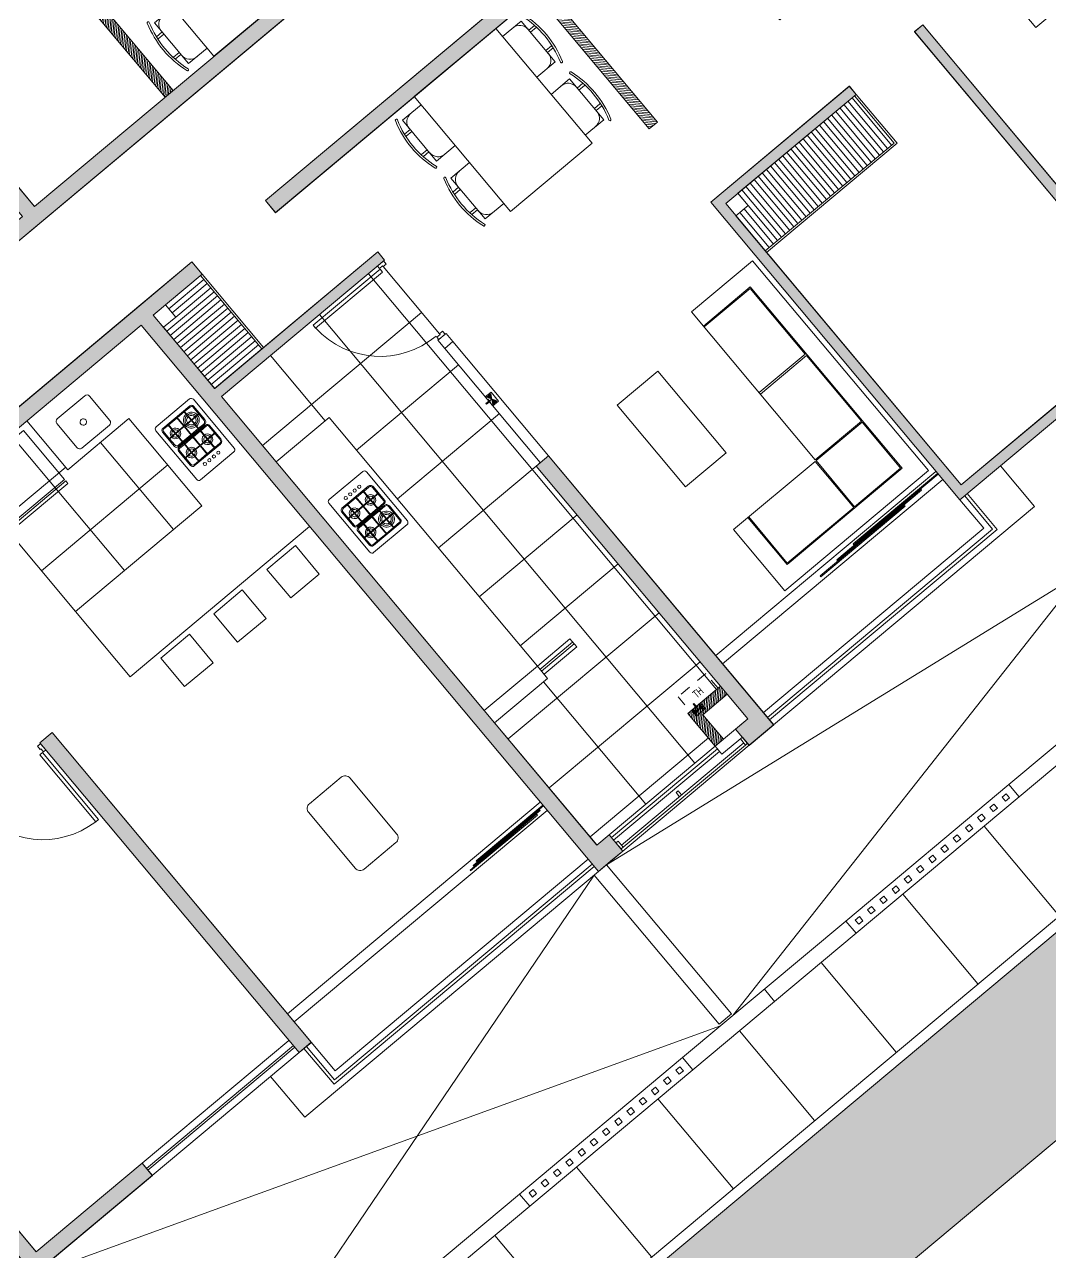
# Model space of a CAD drawing. Header units: millimetres. Extents: x 2471 to 2909, y 1327 to 1568.
# Drawn here: x 2639.2 to 2648.84, y 1347.14 to 1358.69 of the extents above; entities that cross this region are included whole.
import ezdxf
from ezdxf.enums import TextEntityAlignment as Align

# ---------------------------------------------------------------- set-up
doc = ezdxf.new("R2010")
doc.units = ezdxf.units.MM
doc.set_wipeout_variables(frame=1)
for name, pattern in [('CONTINUA', [0]), ('HIDDEN', [0.375, 0.25, -0.125]), ('HIDDEN2', [0.1875, 0.125, -0.0625])]:
    doc.linetypes.add(name, pattern=pattern)
doc.layers.get('0').update_dxf_attribs({"color": 251, "lineweight": 9})
for name, color, linetype, lineweight in [('A-BARANDAS', 251, 'Continuous', 13), ('A-JARDIN', 251, 'Continuous', 13), ('A-MOBILIARIO', 251, 'Continuous', 13), ('A-MURO BAJO', 251, 'Continuous', 13), ('A-MUROS', 251, 'Continuous', 13), ('A-PLACAS', 251, 'Continuous', 13), ('A-PROYECCIONES', 251, 'HIDDEN', 13), ('A-PUERTAS', 251, 'Continuous', 13), ('A-VIDRIOS', 251, 'Continuous', 13), ('A_50_TextoIndicaciones', 251, 'Continuous', 13), ('CELOSIA', 251, 'Continuous', 13), ('CLOSET', 251, 'Continuous', 13), ('DLP_EQUIPAMIENTO', 251, 'Continuous', 13), ('Gas', 251, 'G_Larga', 13), ('HATCH', 251, 'Continuous', 13)]:
    doc.layers.add(name, color=color, linetype=linetype, lineweight=lineweight)
doc.styles.add('AREAS', font='ARIALN.TTF', dxfattribs={"width": 0.8})
doc.styles.get("Standard").update_dxf_attribs({"font": 'arial.ttf'})
doc.linetypes.add('G_Larga', pattern='A,2,-0.01,["G",Standard,S=0.1,R=0,X=0,Y=-0.05],-0.1', length=2.11)

# ---------------------------------------------------------------- blocks, each defined once
blk = doc.blocks.new('CERCO_TORRE-A_01_PISO-2')
at = {"layer": 'A-JARDIN'}
h = blk.add_hatch(dxfattribs=at)
h.set_pattern_fill('AR-SAND', color=256, scale=0.001)
h.paths.add_polyline_path([(3, -1.2), (-34.228, -1.2), (-34.228, -2.7), (3, -2.7)])
at = {"layer": 'A-BARANDAS'}
for points in [[(-23.875, 0.1), (-23.875, 0.05), (-23.925, 0.05), (-23.925, 0.1)], [(-23.725, 0.1), (-23.725, 0.05), (-23.775, 0.05), (-23.775, 0.1)], [(-23.575, 0.1), (-23.575, 0.05), (-23.625, 0.05), (-23.625, 0.1)], [(-23.425, 0.1), (-23.425, 0.05), (-23.475, 0.05), (-23.475, 0.1)], [(-23.275, 0.1), (-23.275, 0.05), (-23.325, 0.05), (-23.325, 0.1)], [(-23.125, 0.1), (-23.125, 0.05), (-23.175, 0.05), (-23.175, 0.1)], [(-22.975, 0.1), (-22.975, 0.05), (-23.025, 0.05), (-23.025, 0.1)], [(-22.825, 0.1), (-22.825, 0.05), (-22.875, 0.05), (-22.875, 0.1)], [(-22.675, 0.1), (-22.675, 0.05), (-22.725, 0.05), (-22.725, 0.1)], [(-22.525, 0.1), (-22.525, 0.05), (-22.575, 0.05), (-22.575, 0.1)], [(-22.375, 0.1), (-22.375, 0.05), (-22.425, 0.05), (-22.425, 0.1)], [(-22.225, 0.1), (-22.225, 0.05), (-22.275, 0.05), (-22.275, 0.1)], [(-22.075, 0.1), (-22.075, 0.05), (-22.125, 0.05), (-22.125, 0.1)], [(-19.875, 0.1), (-19.875, 0.05), (-19.925, 0.05), (-19.925, 0.1)], [(-19.725, 0.1), (-19.725, 0.05), (-19.775, 0.05), (-19.775, 0.1)], [(-19.575, 0.1), (-19.575, 0.05), (-19.625, 0.05), (-19.625, 0.1)], [(-19.425, 0.1), (-19.425, 0.05), (-19.475, 0.05), (-19.475, 0.1)], [(-19.275, 0.1), (-19.275, 0.05), (-19.325, 0.05), (-19.325, 0.1)], [(-19.125, 0.1), (-19.125, 0.05), (-19.175, 0.05), (-19.175, 0.1)], [(-18.975, 0.1), (-18.975, 0.05), (-19.025, 0.05), (-19.025, 0.1)], [(-18.825, 0.1), (-18.825, 0.05), (-18.875, 0.05), (-18.875, 0.1)], [(-18.675, 0.1), (-18.675, 0.05), (-18.725, 0.05), (-18.725, 0.1)], [(-18.525, 0.1), (-18.525, 0.05), (-18.575, 0.05), (-18.575, 0.1)], [(-18.375, 0.1), (-18.375, 0.05), (-18.425, 0.05), (-18.425, 0.1)], [(-18.225, 0.1), (-18.225, 0.05), (-18.275, 0.05), (-18.275, 0.1)], [(-18.075, 0.1), (-18.075, 0.05), (-18.125, 0.05), (-18.125, 0.1)]]:
    blk.add_lwpolyline(points, close=True, dxfattribs=at)
at = {"layer": 'A-MURO BAJO', "color": 251}
for p, q in [((-22, 0.15, 0), (-24, 0.15, 0)), ((-18, 0.15, 0), (-20, 0.15, 0)), ((-22, 0, 0), (-24, 0, 0)), ((-18, 0, 0), (-20, 0, 0))]:
    blk.add_line(p, q, dxfattribs=at)
at = {"layer": 'A-MURO BAJO', "color": 252}
for p, q in [((-24.428, -1.1, 0), (-24.428, 0)), ((-23.428, -1.1, 0), (-23.428, 0)), ((-22.428, -1.1, 0), (-22.428, 0)), ((-21.428, -1.1, 0), (-21.428, 0)), ((-20.428, -1.1, 0), (-20.428, 0)), ((-19.428, -1.1, 0), (-19.428, 0)), ((-18.428, -1.1, 0), (-18.428, 0))]:
    blk.add_line(p, q, dxfattribs=at)
at = {"layer": 'A-MURO BAJO', "color": 252, "elevation": 0}
blk.add_lwpolyline([(-50.166, 19.209), (-36.421, -0.581), (-37.651, -1.435, 0.227495), (-35.428, -2.598), (-35.428, -1.1), (3, -1.1)], format="xyb", dxfattribs=at)
at = {"layer": 'A-MURO BAJO', "color": 4, "elevation": 0}
blk.add_lwpolyline([(-50.248, 19.152), (-36.56, -0.556), (-37.792, -1.411, 0.245706), (-35.328, -2.7), (-35.328, -1.2), (3, -1.2)], format="xyb", dxfattribs=at)
at = {"layer": 'A-MURO BAJO', "color": 252, "elevation": 0}
blk.add_lwpolyline([(-35.328, -2.7), (3, -2.7)], dxfattribs=at)
at = {"layer": 'A-MUROS', "color": 251}
blk.add_line((-20.998, 0.15), (-20.998, 0, 0), dxfattribs=at)
at = {"layer": 'A-MUROS', "color": 3, "elevation": 0}
blk.add_lwpolyline([(-21.536, 2), (-21.536, 0.17), (-21.386, 0.17), (-21.386, 2)], dxfattribs=at)
at = {"layer": 'A-MUROS', "color": 3}
for points in [[(-26, 0), (-24, 0), (-24, 0.15), (-26, 0.15)], [(-22, 0), (-20, 0), (-20, 0.15), (-22, 0.15)], [(-18, 0), (-16, 0), (-16, 0.15), (-18, 0.15)]]:
    blk.add_lwpolyline(points, close=True, dxfattribs=at)
at = {"layer": 'A-PROYECCIONES', "linetype": 'Continuous', "ltscale": 0.5}
for p, q in [((-21.385, 0.15), (-8.736, 2.8, 0)), ((-28.011, 2.5, 0), (-21.535, 0.15)), ((-21.536, 2, 0), (-28.011, 0.15, 0)), ((-21.386, 2, 0), (-8.736, 0.15))]:
    blk.add_line(p, q, dxfattribs=at)
blk = doc.blocks.new('ESTRUCTURAS_PISO-1')
at = {"layer": 'HATCH'}
h = blk.add_hatch(color=256, dxfattribs=at)
h.dxf.hatch_style = 1
h.paths.add_polyline_path([(0.15, 19.45), (0.15, 14.6), (0, 14.6), (0, 19.45)])
h.paths.add_polyline_path([(0.15, 25.95), (-5.75, 25.95), (-5.75, 24.9), (-5.6, 24.9), (-5.6, 25.8), (0, 25.8), (0, 20.55), (-1.4, 20.55), (-1.4, 20.45), (0, 20.45), (0, 19.5), (1.8, 19.5), (1.8, 20.15), (1.7, 20.15), (1.7, 19.65), (0.15, 19.65)])
h.paths.add_polyline_path([(-2.4, 21.4), (-2.3, 21.4), (-2.3, 23.1), (-5.75, 23.1), (-5.75, 21.8), (-5.65, 21.8), (-5.65, 23), (-2.4, 23)], flags=17)
h.paths.add_polyline_path([(-5.75, 20.45), (-2.3, 20.45), (-2.3, 20.6), (-5.75, 20.6)], flags=17)
h.paths.add_polyline_path([(-6.25, 17.5), (-6.25, 17.75), (-5, 17.75), (-5, 17.5)])
h.paths.add_polyline_path([(1.15, 15.1), (1.05, 15.1), (1.05, 13.1), (0.15, 13.1), (0.15, 13.7), (0, 13.7), (0, 13.025), (0, 12.35), (0.15, 12.35), (0.15, 12.95), (1.05, 12.95), (1.05, 10.95), (1.15, 10.95), (1.15, 12.95), (6.4, 12.95), (6.4, 12.6), (6.55, 12.6), (6.55, 13.025), (6.55, 13.45), (6.4, 13.45), (6.4, 13.1), (1.15, 13.1)])
h.paths.add_polyline_path([(0.15, 6.5), (0.15, 11.45), (0, 11.45), (0, 6.6), (-1.45, 6.6), (-1.45, 7.05), (-4.1, 7.05), (-4.1, 6.9), (-1.6, 6.9), (-1.6, 6.45), (0, 6.45), (0, 1.15), (-0.9, 1.15), (-0.9, 1), (0, 1), (0, 0), (4.6, 0), (4.6, 0.15), (0.15, 0.15), (0.15, 6.35), (1.8, 6.35), (1.8, 6.5)])
h.paths.add_polyline_path([(2.7, 5.55), (6.15, 5.55), (6.15, 5.65), (2.7, 5.65)])
h.paths.add_polyline_path([(2.7, 6.45), (2.8, 6.45), (2.8, 8.15), (6.05, 8.15), (6.05, 6.85), (6.15, 6.85), (6.15, 8.25), (2.7, 8.25)])
h.paths.add_polyline_path([(2.8, 3.05), (6.05, 3.05), (6.05, 4.35), (6.15, 4.35), (6.15, 2.9), (2.7, 2.9), (2.7, 4.75), (2.8, 4.75)])
h.paths.add_polyline_path([(-8.4, 9.4), (-8.4, 9.3), (-6.65, 9.3), (-6.65, 8.4), (-7.25, 8.4), (-7.25, 8.25), (-6.5, 8.25), (-6.5, 15.55), (-4, 15.55), (-4, 8.25), (-1.9, 8.25), (-1.9, 8.4), (-3.85, 8.4), (-3.85, 12.1), (-1.2, 12.1), (-1.2, 12.25), (-3.85, 12.25), (-3.85, 13.85), (-1.2, 13.85), (-1.2, 14), (-3.85, 14), (-3.85, 15.7), (-6.65, 15.7), (-6.65, 9.4)])
h.paths.add_polyline_path([(-10.9, 0.4), (-10.75, 0.4), (-10.75, 3.5), (-10.6, 3.5), (-10.6, 0.2), (-10.9, 0.2)])
h.paths.add_polyline_path([(-6.15, 5.25), (-6.3, 5.25), (-6.3, 6.9), (-11.1, 6.9), (-11.1, 7.05), (-4.75, 7.05), (-4.75, 6.9), (-6.15, 6.9)])
h.paths.add_polyline_path([(-12, 6.9), (-12.6, 6.9), (-12.6, 6), (-10.6, 6), (-10.6, 5.9), (-12.6, 5.9), (-12.6, 0.4), (-12.45, 0.4), (-12.45, 0.2), (-12.6, 0.2), (-12.75, 0.2), (-12.75, 6.9), (-14.95, 6.9), (-14.95, 7.05), (-12.6, 7.05), (-12, 7.05)])
h.paths.add_polyline_path([(-6.2, 4.25), (-7.8, 4.25), (-7.8, 0.8), (-6.6, 0.8), (-6.6, 0.7), (-7.9, 0.7), (-7.9, 4.35), (-6.2, 4.35)])
h.paths.add_polyline_path([(-5.3, 4.35), (-5.3, 0.7), (-5.4, 0.7), (-5.4, 4.35)])
h.paths.add_polyline_path([(-2.8, 4.25), (-4.5, 4.25), (-4.5, 4.35), (-2.7, 4.35), (-2.7, 0.7), (-4.1, 0.7), (-4.1, 0.8), (-2.8, 0.8)])
h.paths.add_polyline_path([(-8.1, 14.9), (-8.4, 14.9), (-8.4, 11.8), (-8.25, 11.8), (-8.25, 14.7), (-8.1, 14.7)])
h.paths.add_polyline_path([(-16.3, 11.05), (-14.6, 11.05), (-14.6, 10.95), (-16.4, 10.95), (-16.4, 14.4), (-15, 14.4), (-15, 14.3), (-16.3, 14.3)])
h.paths.add_polyline_path([(-12.8, 10.05), (-12.8, 8.4), (-8.15, 8.4), (-8.15, 8.25), (-14.35, 8.25), (-14.35, 8.4), (-12.95, 8.4), (-12.95, 10.05)])
h.paths.add_polyline_path([(-13.7, 10.95), (-13.7, 14.4), (-13.8, 14.4), (-13.8, 10.95)])
h.paths.add_polyline_path([(-19.1, 8.4), (-19.1, 13.15), (-18.2, 13.15), (-18.2, 13.3), (-19.25, 13.3), (-19.25, 8.25), (-15, 8.25), (-15, 8.4)])
h.paths.add_polyline_path([(-11.2, 11.05), (-11.2, 14.3), (-12.45, 14.3), (-12.45, 14.4), (-11.1, 14.4), (-11.1, 10.95), (-12.9, 10.95), (-12.9, 11.05)])
h.paths.add_polyline_path([(-19.1, 0.85), (-17.8, 0.85), (-17.8, 0.7), (-19.25, 0.7), (-19.25, 7.05), (-17.65, 7.05), (-17.65, 6.9), (-19.1, 6.9), (-19.1, 4.6), (-16.9, 4.6), (-16.9, 4.5), (-19.1, 4.5)])
h.paths.add_polyline_path([(-16, 0.7), (-15.85, 0.7), (-15.85, 4.5), (-16, 4.5)])
h.paths.add_polyline_path([(-23.712, 4.695), (-26.833, 2.527), (-26.776, 2.445), (-23.655, 4.613)])
h.paths.add_polyline_path([(-26.524, 11.812), (-27.665, 13.455), (-27.542, 13.54), (-26.401, 11.898), (-25.785, 12.326), (-25.357, 11.71), (-25.48, 11.624), (-25.823, 12.117), (-26.562, 11.603), (-25.421, 9.961), (-25.503, 9.904), (-26.644, 11.546), (-30.874, 8.608), (-30.674, 8.321), (-30.797, 8.235), (-31.282, 8.934), (-31.159, 9.019), (-30.96, 8.732)])
h.paths.add_polyline_path([(-22.35, 2.3), (-22.95, 2.3), (-22.95, 2.371), (-23.773, 3.556), (-23.198, 3.956), (-23.141, 3.874), (-23.634, 3.531), (-22.848, 2.4), (-22.25, 2.4), (-22.25, 0.2), (-22.95, 0.2), (-22.95, 0.3), (-22.35, 0.3)])
h.paths.add_polyline_path([(-25.968, 1.545), (-26.091, 1.46), (-25.216, 0.2), (-24.15, 0.2), (-24.15, 0.35), (-25.138, 0.35)])
h.paths.add_polyline_path([(-24.25, 5.295), (-25.22, 6.691), (-28.177, 4.638), (-27.435, 3.57), (-27.517, 3.513), (-28.316, 4.663), (-25.195, 6.83), (-24.168, 5.352)])
h.paths.add_polyline_path([(-19.4, 0.7), (-20.45, 0.7), (-20.45, 0.85), (-19.55, 0.85), (-19.55, 6.9), (-20.8, 6.9), (-20.8, 7.05), (-19.4, 7.05)])
h.paths.add_polyline_path([(-24.967, 10.885), (-23.142, 8.257), (-24.456, 7.344), (-24.399, 7.262), (-23.249, 8.06), (-22.443, 6.9), (-21.2, 6.9), (-21.2, 7.05), (-22.364, 7.05), (-23.097, 8.105), (-22.933, 8.219), (-24.844, 10.97)])
h.paths.add_polyline_path([(-29.636, 12.086), (-29.551, 11.963), (-32.015, 10.251), (-31.929, 10.128), (-32.135, 9.985), (-32.306, 10.232)])
h.paths.add_polyline_path([(-36.78, 20.091), (-32.919, 22.772), (-33.005, 22.896), (-36.988, 20.129), (-36.389, 19.267), (-36.266, 19.352)])
h.paths.add_polyline_path([(-33.458, 18.99), (-32.488, 17.593), (-32.406, 17.65), (-33.432, 19.129), (-36.43, 17.047), (-35.632, 15.897), (-35.549, 15.954), (-36.291, 17.021)])
h.paths.add_polyline_path([(-31.949, 16.993), (-34.947, 14.911), (-34.89, 14.829), (-31.892, 16.911)])
h.paths.add_polyline_path([(-33.41, 12.874), (-34.123, 13.9), (-34.205, 13.843), (-33.435, 12.735), (-30.438, 14.817), (-31.436, 16.254), (-31.518, 16.197), (-30.577, 14.842)])
h.paths.add_polyline_path([(-26.394, 13.729), (-26.518, 13.643), (-29.256, 17.586), (-29.133, 17.671)])
h.paths.add_polyline_path([(6.4, 14.95), (3.55, 14.95), (3.55, 15.1), (6.65, 15.1), (6.65, 14.8), (6.4, 14.8)])
h.paths.add_polyline_path([(2.7, 20.4), (6.15, 20.4), (6.15, 20.5), (2.7, 20.5)])
h.paths.add_polyline_path([(6.15, 17.8), (6.15, 19.2), (6.05, 19.2), (6.05, 17.9), (2.8, 17.9), (2.8, 19.6), (2.7, 19.6), (2.7, 17.8)])
h.paths.add_polyline_path([(5.05, 25.95), (0.2, 25.95), (0.2, 25.8), (4.9, 25.8), (4.9, 24.9), (5.05, 24.9)])
h.paths.add_polyline_path([(2.7, 23.1), (2.7, 21.3), (2.8, 21.3), (2.8, 23), (6.05, 23), (6.05, 21.7), (6.15, 21.7), (6.15, 23.1)])
h.paths.add_polyline_path([(-23.752, 12.642), (-22.012, 10.137), (-22.546, 9.766), (-22.632, 9.889), (-22.221, 10.174), (-23.876, 12.556), (-24.286, 12.271), (-25.712, 14.324), (-25.589, 14.41), (-24.249, 12.48), (-23.222, 13.193), (-24.505, 15.041), (-24.916, 14.756), (-24.973, 14.838), (-24.439, 15.208), (-23.099, 13.278), (-18.787, 16.273), (-18.872, 16.396), (-18.708, 16.511), (-18.537, 16.264)])
h.paths.add_polyline_path([(-20.042, 18.08), (-19.956, 17.957), (-19.792, 18.071), (-19.963, 18.317), (-22.468, 16.578), (-22.383, 16.454)])
h.paths.add_polyline_path([(-29.161, 17.712), (-30.64, 16.685), (-30.725, 16.809), (-29.37, 17.75), (-32.964, 22.924), (-27.543, 26.689), (-26.802, 25.621), (-26.925, 25.536), (-27.581, 26.48), (-32.755, 22.887), (-29.846, 18.698), (-28.491, 19.639), (-28.434, 19.557), (-29.789, 18.616)])
h.paths.add_polyline_path([(-27.495, 19.783), (-27.438, 19.701), (-24.522, 21.726), (-24.579, 21.808)])
h.paths.add_polyline_path([(-27.869, 20.497), (-27.951, 20.44), (-28.978, 21.918), (-25.775, 24.143), (-25.718, 24.061), (-26.005, 23.861), (-25.264, 22.794), (-25.346, 22.737), (-26.087, 23.804), (-28.839, 21.893)])
h.paths.add_polyline_path([(-26.981, 19.044), (-26.011, 17.647), (-23.096, 19.673), (-23.837, 20.74), (-23.919, 20.683), (-23.235, 19.698), (-25.986, 17.787), (-26.899, 19.101)])
h.paths.add_polyline_path([(6.4, 11.25), (6.4, 11.1), (3.55, 11.1), (3.55, 10.95), (6.65, 10.95), (6.65, 11.25)])
edge = h.paths.add_edge_path()
edge.add_line((-29.938, 6.823), (-27.474, 8.535))
edge.add_line((-27.474, 8.535), (-27.56, 8.658))
edge.add_line((-27.56, 8.658), (-29.819, 7.089))
edge.add_line((-29.819, 7.089), (-29.904, 7.212))
edge.add_line((-29.904, 7.212), (-30.109, 7.07))
edge.add_line((-30.109, 7.07), (-29.938, 6.823))
edge = h.paths.add_edge_path(flags=17)
edge.add_line((-6.65, 15.7), (-6.25, 15.7))
h.paths.add_polyline_path([(-1.45, 15.4), (-1.45, 16.25), (-1.2, 16.25), (-1.2, 15.4)])
h.paths.add_polyline_path([(-2.6, 17.5), (-2.6, 17.75), (-1.5, 17.75), (-1.5, 17.5)])
h.paths.add_polyline_path([(-17.35, 7.05), (-15.85, 7.05), (-15.85, 6.9), (-17.35, 6.9)])
at = {"layer": 'A-PLACAS', "elevation": 0}
for points in [[(-12.8, 10.05), (-12.8, 8.4), (-8.15, 8.4), (-8.15, 8.25), (-14.35, 8.25), (-14.35, 8.4), (-12.95, 8.4), (-12.95, 10.05)], [(-12, 6.9), (-12.6, 6.9), (-12.6, 6), (-10.6, 6), (-10.6, 5.9), (-12.6, 5.9), (-12.6, 0.4), (-12.45, 0.4), (-12.45, 0.2), (-12.6, 0.2), (-12.75, 0.2), (-12.75, 6.9), (-14.95, 6.9), (-14.95, 7.05), (-12.6, 7.05), (-12.6, 7.05), (-12, 7.05)], [(-6.15, 5.25), (-6.3, 5.25), (-6.3, 6.9), (-11.1, 6.9), (-11.1, 7.05), (-4.75, 7.05), (-4.75, 6.9), (-6.15, 6.9)], [(-6.2, 4.25), (-7.8, 4.25), (-7.8, 0.8), (-6.6, 0.8), (-6.6, 0.7), (-7.9, 0.7), (-7.9, 4.35), (-6.2, 4.35)], [(-5.3, 4.35), (-5.3, 0.7), (-5.4, 0.7), (-5.4, 4.35)], [(-10.9, 0.4), (-10.75, 0.4), (-10.75, 3.5), (-10.6, 3.5), (-10.6, 0.2), (-10.9, 0.2)]]:
    blk.add_lwpolyline(points, close=True, dxfattribs=at)
at = {"layer": 'A-PLACAS'}
for points in [[(-19.1, 0.85), (-17.8, 0.85), (-17.8, 0.7), (-19.25, 0.7), (-19.25, 7.05), (-17.65, 7.05), (-17.65, 6.9), (-19.1, 6.9), (-19.1, 4.6), (-16.9, 4.6), (-16.9, 4.5), (-19.1, 4.5)], [(-16, 0.7), (-15.85, 0.7), (-15.85, 4.5), (-16, 4.5)]]:
    blk.add_lwpolyline(points, close=True, dxfattribs=at)
blk = doc.blocks.new('A$C22310A6C')
blk.add_wipeout([(0.007, 0.453), (0.01, 0.455), (0.015, 0.458), (0.022, 0.46), (0.03, 0.46), (0.625, 0.46), (0.635, 0.458), (0.643, 0.453), (0.643, 0.453), (0.646, 0.448), (0.648, 0.444), (0.65, 0.439), (0.65, 0.025), (0.65, 0.022), (0.65, 0.02), (0.649, 0.019), (0.649, 0.017), (0.648, 0.016), (0.648, 0.015), (0.647, 0.014), (0.647, 0.012), (0.646, 0.012), (0.646, 0.011), (0.645, 0.01), (0.644, 0.008), (0.643, 0.007), (0.641, 0.006), (0.64, 0.005), (0.639, 0.004), (0.638, 0.003), (0.636, 0.003), (0.634, 0.002), (0.629, 0), (0.625, 0), (0.025, 0), (0.022, 0), (0.019, 0.001), (0.017, 0.001), (0.015, 0.002), (0.013, 0.003), (0.012, 0.004), (0.009, 0.005), (0.007, 0.007), (0.006, 0.008), (0.005, 0.011), (0.003, 0.014), (0.001, 0.017), (0.001, 0.019), (0, 0.024), (0, 0.027), (0, 0.435), (0, 0.44), (0.002, 0.445), (0.004, 0.448), (0.005, 0.45)])
at = {"lineweight": 5}
for points in [[(0.625, 0), (0.025, 0, -0.414214), (0, 0.025), (0, 0.435, -0.414214), (0.025, 0.46), (0.625, 0.46, -0.414214), (0.65, 0.435), (0.65, 0.025, -0.414214)], [(0.174, 0.04), (0.339, 0.04, 0.414214), (0.364, 0.065), (0.364, 0.395, 0.414214), (0.339, 0.42), (0.164, 0.42, 0.414214), (0.139, 0.395), (0.139, 0.075, 0.414214)], [(0.409, 0.04), (0.574, 0.04, 0.414214), (0.599, 0.065), (0.599, 0.395, 0.414214), (0.574, 0.42), (0.399, 0.42, 0.414214), (0.374, 0.395), (0.374, 0.075, 0.414214)]]:
    blk.add_lwpolyline(points, format="xyb", close=True, dxfattribs=at)
for points in [[(0.249, 0.41), (0.174, 0.41, 0.414214), (0.149, 0.385), (0.149, 0.337)], [(0.354, 0.337), (0.354, 0.395, 0.414214), (0.339, 0.41), (0.254, 0.41)], [(0.484, 0.41), (0.409, 0.41, 0.414214), (0.384, 0.385), (0.384, 0.337)], [(0.589, 0.337), (0.589, 0.395, 0.414214), (0.574, 0.41), (0.489, 0.41)], [(0.149, 0.137), (0.149, 0.075, 0.414214), (0.174, 0.05), (0.249, 0.05)], [(0.254, 0.05), (0.339, 0.05, 0.414214), (0.354, 0.065), (0.354, 0.137)], [(0.384, 0.137), (0.384, 0.075, 0.414214), (0.409, 0.05), (0.484, 0.05)], [(0.489, 0.05), (0.574, 0.05, 0.414214), (0.589, 0.065), (0.589, 0.137)]]:
    blk.add_lwpolyline(points, format="xyb", dxfattribs=at)
for points in [[(0.249, 0.41), (0.174, 0.41)], [(0.249, 0.42), (0.249, 0.337)], [(0.254, 0.42), (0.254, 0.337)], [(0.484, 0.41), (0.409, 0.41)], [(0.484, 0.42), (0.484, 0.337)], [(0.489, 0.42), (0.489, 0.337)], [(0.249, 0.337), (0.139, 0.337)], [(0.249, 0.332), (0.139, 0.332)], [(0.249, 0.232), (0.139, 0.232)], [(0.149, 0.332), (0.149, 0.232)], [(0.249, 0.332), (0.249, 0.232)], [(0.364, 0.337), (0.254, 0.337)], [(0.254, 0.332), (0.254, 0.232)], [(0.364, 0.332), (0.254, 0.332)], [(0.364, 0.232), (0.254, 0.232)], [(0.354, 0.232), (0.354, 0.332)], [(0.484, 0.337), (0.374, 0.337)], [(0.484, 0.332), (0.374, 0.332)], [(0.484, 0.232), (0.374, 0.232)], [(0.384, 0.332), (0.384, 0.232)], [(0.484, 0.332), (0.484, 0.232)], [(0.599, 0.337), (0.489, 0.337)], [(0.489, 0.332), (0.489, 0.232)], [(0.599, 0.332), (0.489, 0.332)], [(0.599, 0.232), (0.489, 0.232)], [(0.589, 0.232), (0.589, 0.332)], [(0.249, 0.227), (0.139, 0.227)], [(0.249, 0.142), (0.139, 0.142)], [(0.249, 0.137), (0.139, 0.137)], [(0.149, 0.227), (0.149, 0.142)], [(0.249, 0.227), (0.249, 0.142)], [(0.249, 0.137), (0.249, 0.127)], [(0.249, 0.137), (0.249, 0.04)], [(0.254, 0.227), (0.254, 0.142)], [(0.364, 0.227), (0.254, 0.227)], [(0.364, 0.142), (0.254, 0.142)], [(0.254, 0.137), (0.254, 0.127)], [(0.254, 0.137), (0.254, 0.04)], [(0.364, 0.137), (0.254, 0.137)], [(0.354, 0.142), (0.354, 0.227)], [(0.484, 0.227), (0.374, 0.227)], [(0.484, 0.142), (0.374, 0.142)], [(0.484, 0.137), (0.374, 0.137)], [(0.384, 0.227), (0.384, 0.142)], [(0.484, 0.227), (0.484, 0.142)], [(0.484, 0.137), (0.484, 0.127)], [(0.484, 0.137), (0.484, 0.04)], [(0.489, 0.227), (0.489, 0.142)], [(0.599, 0.227), (0.489, 0.227)], [(0.599, 0.142), (0.489, 0.142)], [(0.489, 0.137), (0.489, 0.127)], [(0.489, 0.137), (0.489, 0.04)], [(0.599, 0.137), (0.489, 0.137)], [(0.589, 0.142), (0.589, 0.227)]]:
    blk.add_lwpolyline(points, dxfattribs=at)
for centre in [(0.089, 0.307), (0.089, 0.252), (0.089, 0.197), (0.089, 0.142)]:
    blk.add_circle(centre, 0.015, dxfattribs=at)
for centre, radius, start, end in [((0.252, 0.335), 0.05, 92.866, 177.134), ((0.252, 0.335), 0.035, 94.096, 175.904), ((0.252, 0.335), 0.05, 2.866, 87.134), ((0.252, 0.335), 0.035, 4.096, 85.904), ((0.487, 0.335), 0.05, 92.866, 177.134), ((0.487, 0.335), 0.035, 94.096, 175.904), ((0.487, 0.335), 0.05, 2.866, 87.134), ((0.487, 0.335), 0.035, 4.096, 85.904), ((0.252, 0.335), 0.05, 182.866, 267.134), ((0.252, 0.335), 0.035, 184.096, 265.904), ((0.252, 0.335), 0.05, 272.866, 357.134), ((0.252, 0.335), 0.035, 274.096, 355.904), ((0.487, 0.335), 0.05, 182.866, 267.134), ((0.487, 0.335), 0.035, 184.096, 265.904), ((0.487, 0.335), 0.05, 272.866, 357.134), ((0.487, 0.335), 0.035, 274.096, 355.904), ((0.252, 0.14), 0.05, 92.866, 177.134), ((0.252, 0.14), 0.05, 182.866, 267.134), ((0.252, 0.14), 0.035, 94.096, 175.904), ((0.252, 0.14), 0.035, 184.096, 265.904), ((0.252, 0.14), 0.05, 2.866, 87.134), ((0.252, 0.14), 0.035, 4.096, 85.904), ((0.252, 0.14), 0.05, 272.866, 357.134), ((0.252, 0.14), 0.035, 274.096, 355.904), ((0.487, 0.14), 0.075, 91.9102, 178.0898), ((0.487, 0.14), 0.075, 181.9102, 268.0898), ((0.487, 0.14), 0.06, 92.388, 177.612), ((0.487, 0.14), 0.06, 182.388, 267.612), ((0.487, 0.14), 0.045, 93.1847, 176.8153), ((0.487, 0.14), 0.045, 183.1847, 266.8153), ((0.487, 0.14), 0.075, 1.9102, 88.0898), ((0.487, 0.14), 0.06, 2.388, 87.612), ((0.487, 0.14), 0.045, 3.1847, 86.8153), ((0.487, 0.14), 0.075, 271.9102, 358.0898), ((0.487, 0.14), 0.06, 272.388, 357.612), ((0.487, 0.14), 0.045, 273.1847, 356.8153)]:
    blk.add_arc(centre, radius, start, end, dxfattribs=at)
blk = doc.blocks.new('REFRI')
at = {"layer": 'DLP_EQUIPAMIENTO'}
for points in [[(-0.325, 0), (-0.325, -0.6), (0.325, -0.6), (0.325, 0)], [(-0.325, -0.62), (-0.325, -0.65), (0.325, -0.65), (0.325, -0.62)]]:
    blk.add_lwpolyline(points, close=True, dxfattribs=at)
blk = doc.blocks.new('record-lav.granito-36x40cm')
for p, q in [((352.753, 238.776), (352.753, 238.476)), ((352.783, 238.806), (353.123, 238.806)), ((353.153, 238.776), (353.153, 238.476)), ((352.783, 238.446), (353.123, 238.446))]:
    blk.add_line(p, q)
for centre, major_axis, start_param, end_param in [((352.783, 238.776), (0.0212, 0.0212), 0.785398, 2.356194), ((353.123, 238.776), (0.0212, 0.0212), 5.497787, 7.068583), ((352.953, 238.627), (0.0212, 0.0212), 4.712389, 10.995574), ((352.783, 238.476), (-0.0212, 0.0212), 0.785398, 2.356194), ((353.123, 238.476), (-0.0212, 0.0212), 2.356194, 3.926991)]:
    blk.add_ellipse(centre, major_axis=major_axis, ratio=1, start_param=start_param, end_param=end_param)
blk = doc.blocks.new('P-90 MARCO 3.5x1.5')
at = {"layer": 'A-PUERTAS'}
for p, q in [((0.038, 0.076), (0.038, 0.896)), ((0.038, 0.896), (0.073, 0.896)), ((0.073, 0.896), (0.073, 0.076)), ((0.038, 0.076), (0.073, 0.076))]:
    blk.add_line(p, q, dxfattribs=at)
at = {"layer": 'A-PUERTAS', "linetype": 'Continuous'}
for p, q in [((0, 0), (0, 0.076)), ((0, 0.076), (0.028, 0.076)), ((0.028, 0.076), (0.028, 0.038)), ((0.028, 0.038), (0.038, 0.038)), ((0.038, 0.038), (0.038, 0)), ((0.862, 0.038), (0.862, 0)), ((0.872, 0.038), (0.862, 0.038)), ((0.9, 0.076), (0.872, 0.076)), ((0.872, 0.076), (0.872, 0.038)), ((0.9, 0), (0.9, 0.076)), ((0, 0), (0.038, 0)), ((0.9, 0), (0.862, 0))]:
    blk.add_line(p, q, dxfattribs=at)
at = {"layer": 'A-PUERTAS', "color": 7, "linetype": 'Continuous'}
blk.add_arc((0.038, 0.076), 0.82, 0, 87.5537, dxfattribs=at)
blk = doc.blocks.new('A$C63D03590')
at = {"layer": 'Gas', "linetype": 'Continuous', "lineweight": 0, "true_color": 0xa87e00}
for points in [[(0.007, -0.059), (0.007, 0), (-0.008, 0), (-0.008, -0.059)], [(0.073, -0.073), (0.073, -0.157), (-0.073, -0.073), (-0.073, -0.157)], [(0.037, -0.059), (-0.038, -0.059), (-0.038, -0.066), (0.037, -0.066)]]:
    blk.add_hatch(color=44, dxfattribs=at).paths.add_polyline_path(points)
at = {"color": 44, "true_color": 0xa87e00}
for p, q in [((0.007, 0), (-0.008, 0)), ((-0.008, -0.059), (-0.008, 0)), ((0.007, -0.059), (0.007, 0)), ((-0.073, -0.073), (-0.073, -0.157)), ((0.073, -0.073), (-0.073, -0.157)), ((-0.073, -0.073), (0.073, -0.157)), ((-0.038, -0.059), (0.037, -0.059)), ((-0.038, -0.066), (-0.038, -0.059)), ((-0.038, -0.066), (0.037, -0.066)), ((0, -0.115), (0, -0.066)), ((0.037, -0.066), (0.037, -0.059)), ((0.073, -0.157), (0.073, -0.073))]:
    blk.add_line(p, q, dxfattribs=at)
at = {"color": 44, "linetype": 'CONTINUA', "lineweight": 30, "ltscale": 10, "true_color": 0xa87e00}
blk.add_line((0, -0.115), (0, -0.066), dxfattribs=at)
at = {"color": 44, "linetype": 'CONTINUA', "lineweight": 20, "ltscale": 10, "true_color": 0xa87e00}
for points in [[(-0.038, -0.059), (-0.038, -0.066), (0.037, -0.066), (0.037, -0.059), (0.007, -0.059), (0.007, 0), (-0.008, 0), (-0.008, -0.059), (-0.038, -0.059)], [(-0.073, -0.073), (0.073, -0.157), (0.073, -0.073), (-0.073, -0.157), (-0.073, -0.073)]]:
    blk.add_lwpolyline(points, dxfattribs=at)
at = {"color": 44, "linetype": 'CONTINUA', "lineweight": 20, "true_color": 0xa87e00}
blk.add_lwpolyline([(0.037, -0.059), (-0.038, -0.059), (-0.038, -0.066), (0.037, -0.066)], close=True, dxfattribs=at)
blk = doc.blocks.new('TERMA_SOLE-10L')
at = {"layer": 'DLP_EQUIPAMIENTO', "color": 2, "linetype": 'HIDDEN2', "ltscale": 0.3}
blk.add_lwpolyline([(-0.17, 0), (-0.17, -0.18), (0.17, -0.18), (0.17, 0)], close=True, dxfattribs=at)
at = {"layer": 'A_50_TextoIndicaciones', "style": 'AREAS', "width": 0.8}
blk.add_text('TH', height=0.0753, dxfattribs=at).set_placement((0, -0.09, 0), align=Align.MIDDLE_CENTER)
blk = doc.blocks.new('A$C72FD42DB')
for p, q in [((0.325, 1.41), (1.325, 1.41)), ((0.325, 0), (0.325, 1.41)), ((1.325, 0), (1.325, 1.41)), ((0.057, 1.356), (0.057, 1.356)), ((0.098, 0.81), (0.098, 1.31)), ((0.098, 1.31), (0.325, 1.31)), ((1.553, 1.31), (1.325, 1.31)), ((1.553, 0.81), (1.553, 1.31)), ((1.594, 1.356), (1.594, 1.356)), ((0.029, 1.197), (0.098, 1.197)), ((0.029, 1.172), (0.098, 1.172)), ((1.622, 1.197), (1.553, 1.197)), ((1.622, 1.172), (1.553, 1.172)), ((0.029, 0.947), (0.098, 0.947)), ((1.622, 0.947), (1.553, 0.947)), ((0.029, 0.922), (0.098, 0.922)), ((0.325, 0.81), (0.098, 0.81)), ((1.325, 0.81), (1.553, 0.81)), ((1.622, 0.922), (1.553, 0.922)), ((0.057, 0.763), (0.057, 0.763)), ((1.594, 0.763), (1.594, 0.763)), ((0.057, 0.647), (0.057, 0.647)), ((0.098, 0.6), (0.098, 0.1)), ((0.325, 0.6), (0.098, 0.6)), ((1.325, 0.6), (1.553, 0.6)), ((1.553, 0.6), (1.553, 0.1)), ((1.594, 0.647), (1.594, 0.647)), ((0.029, 0.488), (0.098, 0.488)), ((0.029, 0.463), (0.098, 0.463)), ((1.622, 0.488), (1.553, 0.488)), ((1.622, 0.463), (1.553, 0.463)), ((0.029, 0.238), (0.098, 0.238)), ((1.622, 0.238), (1.553, 0.238)), ((0.029, 0.213), (0.098, 0.213)), ((1.622, 0.213), (1.553, 0.213)), ((0.057, 0.054), (0.057, 0.054)), ((0.098, 0.1), (0.325, 0.1)), ((1.553, 0.1), (1.325, 0.1)), ((1.594, 0.054), (1.594, 0.054)), ((0.325, 0), (1.325, 0))]:
    blk.add_line(p, q)
for centre, radius, start, end in [((0.93, 1.06), 0.932, 161.8381, 198.1619), ((0.93, 1.06), 0.912, 161.8381, 198.1619), ((0.054, 1.347), 0.01, 71.2164, 161.8381), ((0.054, 1.347), 0.01, 341.8381, 71.2164), ((0.198, 1.21), 0.1, 90, 180), ((1.453, 1.21), 0.1, 0, 90), ((1.597, 1.347), 0.01, 108.7836, 198.1619), ((0.721, 1.06), 0.912, 341.8381, 18.1619), ((1.597, 1.347), 0.01, 18.1619, 108.7836), ((0.721, 1.06), 0.932, 341.8381, 18.1619), ((0.198, 0.91), 0.1, 180, 270), ((1.453, 0.91), 0.1, 270, 0), ((0.054, 0.772), 0.01, 198.1619, 288.7836), ((0.054, 0.772), 0.01, 288.7836, 18.1619), ((1.597, 0.772), 0.01, 161.8381, 251.2164), ((1.597, 0.772), 0.01, 251.2164, 341.8381), ((0.93, 0.35), 0.932, 161.8381, 198.1619), ((0.93, 0.35), 0.912, 161.8381, 198.1619), ((0.054, 0.638), 0.01, 71.2164, 161.8381), ((0.054, 0.638), 0.01, 341.8381, 71.2164), ((0.198, 0.5), 0.1, 90, 180), ((1.453, 0.5), 0.1, 0, 90), ((1.597, 0.638), 0.01, 108.7836, 198.1619), ((0.721, 0.35), 0.912, 341.8381, 18.1619), ((1.597, 0.638), 0.01, 18.1619, 108.7836), ((0.721, 0.35), 0.932, 341.8381, 18.1619), ((0.198, 0.2), 0.1, 180, 270), ((1.453, 0.2), 0.1, 270, 0), ((0.054, 0.063), 0.01, 198.1619, 288.7836), ((0.054, 0.063), 0.01, 288.7836, 18.1619), ((1.597, 0.063), 0.01, 161.8381, 251.2164), ((1.597, 0.063), 0.01, 251.2164, 341.8381)]:
    blk.add_arc(centre, radius, start, end)
blk = doc.blocks.new('A$C443818C8')
at = {"layer": 'A-PUERTAS'}
for p, q in [((0.038, 0.076), (0.038, 0.896)), ((0.038, 0.896), (0.073, 0.896)), ((0.073, 0.896), (0.073, 0.076)), ((0.038, 0.076), (0.073, 0.076))]:
    blk.add_line(p, q, dxfattribs=at)
at = {"layer": 'A-PUERTAS', "linetype": 'Continuous'}
for p, q in [((0, 0), (0, 0.076)), ((0, 0.076), (0.028, 0.076)), ((0.028, 0.076), (0.028, 0.038)), ((0.028, 0.038), (0.038, 0.038)), ((0.038, 0.038), (0.038, 0)), ((0.862, 0.038), (0.862, 0)), ((0.872, 0.038), (0.862, 0.038)), ((0.9, 0.076), (0.872, 0.076)), ((0.872, 0.076), (0.872, 0.038)), ((0.9, 0), (0.9, 0.076)), ((0, 0), (0.038, 0)), ((0.9, 0), (0.862, 0))]:
    blk.add_line(p, q, dxfattribs=at)
at = {"layer": 'A-PUERTAS', "color": 7, "linetype": 'Continuous'}
blk.add_arc((0.038, 0.076), 0.82, 0, 87.5537, dxfattribs=at)
blk = doc.blocks.new('A$C2A08204E')
for p, q in [((0, 0), (0, 1.76)), ((0, 1.76), (2.575, 1.76)), ((2.575, 1.76), (2.575, 1.01)), ((0.175, 0.175), (0.175, 1.585)), ((0.175, 1.585), (2.4, 1.585)), ((0.185, 1.575), (0.75, 1.575)), ((0.185, 1.01), (0.185, 1.575)), ((0.75, 1.01), (0.75, 1.575)), ((0.76, 1.575), (1.565, 1.575)), ((0.76, 1.01), (0.76, 1.575)), ((1.565, 1.575), (1.565, 1.01)), ((1.585, 1.575), (2.39, 1.575)), ((1.585, 1.01), (1.585, 1.575)), ((2.39, 1.575), (2.39, 1.01)), ((2.4, 1.01), (2.4, 1.585)), ((0.185, 1.01), (0.75, 1.01)), ((0.185, 0.185), (0.185, 1)), ((0.75, 1), (0.185, 1)), ((0.75, 1), (0.75, 0)), ((2.575, 1.01), (0.76, 1.01)), ((0.75, 0.175), (0.175, 0.175)), ((0.75, 0.185), (0.185, 0.185)), ((0.75, 0), (0, 0))]:
    blk.add_line(p, q)

msp = doc.modelspace()

# ---------------------------------------------------------------- hatches: boundary and pattern name
at = {"layer": 'HATCH'}
h = msp.add_hatch(dxfattribs=at)
h.set_pattern_fill('ANSI31', color=256, scale=0.005, angle=39.9255)
h.set_pattern_definition([(84.92553827, (-1067.83163, -2856.370535), (-0.01581277935, 0.00140414892), [])])
h.paths.add_polyline_path([(2640.518, 1358.008), (2639.459, 1359.273), (2639.535, 1359.338), (2640.594, 1358.072)])
h = msp.add_hatch(dxfattribs=at)
h.set_pattern_fill('ANSI31', color=256, scale=0.005, angle=-50.0745)
h.set_pattern_definition([(354.92553827, (-1549.899584, 4957.736559), (0.00140414892, 0.01581277935), [])])
h.paths.add_polyline_path([(2644.088, 1359.04), (2645.147, 1357.774), (2645.07, 1357.71), (2644.011, 1358.976)])
h = msp.add_hatch(dxfattribs=at)
h.set_pattern_fill('_USER', color=256, scale=0.05, angle=129.9255, pattern_type=0)
h.set_pattern_definition([(129.9255, (2647.400467, 1357.574306), (-0.038344, -0.0320896), [])])
h.paths.add_polyline_path([(2645.903, 1357.104), (2646, 1356.989), (2645.885, 1356.893), (2646.161, 1356.563), (2647.372, 1357.577), (2647, 1358.022)])
h = msp.add_hatch(dxfattribs=at)
h.set_pattern_fill('_USER', color=256, scale=0.05, angle=39.9255, pattern_type=0)
h.set_pattern_definition([(39.9255, (2640.98423, 1355.26901), (-0.0320896, 0.038344), [])])
h.paths.add_polyline_path([(2640.522, 1356.055), (2640.618, 1355.94), (2640.503, 1355.844), (2640.984, 1355.269), (2641.429, 1355.641), (2640.851, 1356.331)])
h = msp.add_hatch(dxfattribs=at)
h.set_pattern_fill('_USER', color=256, scale=0.6, angle=39.9255, double=1, pattern_type=0)
h.set_pattern_definition([(39.926, (2638.5852, 1354.474), (-0.38507, 0.46013), []), (129.926, (2638.5852, 1354.474), (-0.46013, -0.38507), [])])
h.paths.add_polyline_path([(2639.676, 1353.17), (2640.865, 1354.165), (2640.178, 1354.986), (2639.603, 1354.504), (2639.218, 1354.964), (2638.604, 1354.451)])
h = msp.add_hatch(dxfattribs=at)
h.set_pattern_fill('ANSI31', color=256, scale=0.005, angle=39.9255)
h.set_pattern_definition([(84.9255, (2644.729397, 1352.659258), (-0.01581278, 0.00140415), [])])
h.paths.add_polyline_path([(2645.804, 1352.392), (2645.574, 1352.199), (2645.767, 1351.969), (2645.69, 1351.905), (2645.434, 1352.212), (2645.74, 1352.469)])

# ---------------------------------------------------------------- linework, layer by layer
at = {"elevation": 0}
for points in [[(2643.529, 1355.189), (2643.583, 1355.233), (2643.653, 1355.149), (2643.6, 1355.104)], [(2645.552, 1352.311), (2645.597, 1352.258), (2645.513, 1352.187), (2645.468, 1352.241)]]:
    msp.add_lwpolyline(points, close=True, dxfattribs=at)
at = {"layer": 'A-BARANDAS', "elevation": 0}
for points in [[(2646.183, 1352.174), (2648.299, 1353.945), (2648.036, 1354.259)], [(2646.202, 1352.151), (2648.341, 1353.941), (2648.059, 1354.279)], [(2641.824, 1349.061), (2642.107, 1348.724), (2644.553, 1350.771)], [(2641.847, 1349.08), (2642.11, 1348.766), (2644.534, 1350.794)]]:
    msp.add_lwpolyline(points, dxfattribs=at)
msp.add_lwpolyline([(2645.713, 1351.878), (2645.732, 1351.855), (2644.735, 1351.021), (2644.716, 1351.044)], close=True, dxfattribs=at)
at = {"layer": 'A-MOBILIARIO', "elevation": 0}
msp.add_lwpolyline([(2645.152, 1355.431), (2645.793, 1354.664), (2645.41, 1354.344), (2644.768, 1355.11)], close=True, dxfattribs=at)
at = {"layer": 'A-MOBILIARIO', "linetype": 'Continuous', "elevation": 0}
for points in [[(2641.967, 1353.523), (2641.743, 1353.791), (2641.474, 1353.567), (2641.699, 1353.298)], [(2641.469, 1353.106), (2641.244, 1353.374), (2640.976, 1353.149), (2641.2, 1352.881)], [(2640.97, 1352.689), (2640.746, 1352.957), (2640.477, 1352.732), (2640.702, 1352.464)]]:
    msp.add_lwpolyline(points, close=True, dxfattribs=at)
at = {"layer": 'A-MOBILIARIO', "elevation": 0}
msp.add_lwpolyline([(2642.39, 1350.748), (2642.688, 1350.997, 0.414214), (2642.695, 1351.081), (2642.257, 1351.604, 0.414214), (2642.173, 1351.612), (2641.876, 1351.363, 0.414214), (2641.868, 1351.279), (2642.306, 1350.756, 0.414214)], format="xyb", close=True, dxfattribs=at)
at = {"layer": 'A-MURO BAJO'}
for p, q in [((2643.147, 1355.645, 0), (2644.046, 1354.571, 0)), ((2644.122, 1354.635, 0), (2643.224, 1355.709, 0)), ((2639.218, 1354.964, 0), (2639.603, 1354.504, 0)), ((2641.562, 1354.579, 0), (2642.06, 1354.996, 0)), ((2639.676, 1353.17, 0), (2640.865, 1354.165, 0)), ((2640.19, 1352.557, 0), (2641.877, 1353.969, 0)), ((2640.19, 1352.557, 0), (2639.676, 1353.17, 0)), ((2640.302, 1347.982, 0), (2641.682, 1349.137, 0)), ((2641.778, 1349.022, 0), (2640.398, 1347.867, 0))]:
    msp.add_line(p, q, dxfattribs=at)
at = {"layer": 'A-MURO BAJO', "color": 4}
for p, q in [((2645.695, 1352.757, 0), (2647.765, 1354.489, 0)), ((2647.83, 1354.413, 0), (2645.759, 1352.68, 0)), ((2645.69, 1351.905, 0), (2644.693, 1351.071, 0)), ((2646.01, 1351.912, 0), (2644.822, 1350.917, 0)), ((2641.669, 1349.387, 0), (2644.046, 1351.377, 0)), ((2644.11, 1351.3, 0), (2641.733, 1349.31, 0))]:
    msp.add_line(p, q, dxfattribs=at)
at = {"layer": 'A-MURO BAJO', "elevation": 0}
for points in [[(2639.603, 1354.504), (2640.178, 1354.986), (2640.865, 1354.165)], [(2644.082, 1352.58), (2644.389, 1352.837), (2644.325, 1352.914), (2644.018, 1352.657)]]:
    msp.add_lwpolyline(points, dxfattribs=at)
at = {"layer": 'A-MURO BAJO', "color": 4, "elevation": 0}
for points in [[(2646.24, 1352.105), (2648.694, 1354.158), (2648.373, 1354.542)], [(2646.144, 1352.22), (2648.215, 1353.953), (2647.99, 1354.221)], [(2641.893, 1349.119), (2642.118, 1348.85), (2644.495, 1350.84)], [(2641.51, 1348.798), (2641.831, 1348.414), (2644.592, 1350.725)]]:
    msp.add_lwpolyline(points, dxfattribs=at)
at = {"layer": 'A-MUROS'}
for p, q in [((2641.461, 1357.037, 0), (2646.33, 1361.112, 0)), ((2645.238, 1360.002, 0), (2641.557, 1356.922, 0)), ((2647.565, 1358.625, 0), (2647.641, 1358.689, 0)), ((2647.565, 1358.625, 0), (2649.907, 1355.825, 0)), ((2647.641, 1358.689, 0), (2649.984, 1355.89, 0)), ((2639.291, 1356.981, 0), (2638.232, 1358.247, 0)), ((2645.648, 1357.02, 0), (2646.951, 1358.111, 0)), ((2645.903, 1357.104, 0), (2647.015, 1358.034, 0)), ((2646.951, 1358.111, 0), (2647.015, 1358.034, 0)), ((2645.903, 1357.104, 0), (2646, 1356.989, 0)), ((2641.557, 1356.922, 0), (2641.461, 1357.037, 0)), ((2645.648, 1357.02, 0), (2647.99, 1354.221, 0)), ((2645.885, 1356.893, 0), (2646, 1356.989, 0)), ((2645.885, 1356.893, 0), (2648.003, 1354.362, 0)), ((2640.984, 1355.269, 0), (2642.518, 1356.553, 0)), ((2642.518, 1356.553, 0), (2642.582, 1356.476, 0)), ((2640.77, 1356.459, 0), (2640.31, 1356.074, 0)), ((2640.867, 1356.344, 0), (2640.77, 1356.459, 0)), ((2640.522, 1356.055, 0), (2640.867, 1356.344, 0)), ((2640.618, 1355.94, 0), (2640.522, 1356.055, 0)), ((2640.503, 1355.844, 0), (2640.618, 1355.94, 0)), ((2640.984, 1355.269, 0), (2640.503, 1355.844, 0)), ((2643.16, 1355.786, 0), (2643.083, 1355.722, 0)), ((2643.083, 1355.722, 0), (2643.147, 1355.645, 0)), ((2643.224, 1355.709, 0), (2643.16, 1355.786, 0)), ((2643.224, 1355.709, 0), (2643.147, 1355.645, 0)), ((2648.987, 1355.055, 0), (2647.99, 1354.221, 0)), ((2648.923, 1355.132, 0), (2648.003, 1354.362, 0)), ((2644.007, 1354.539, 0), (2644.122, 1354.635, 0)), ((2644.122, 1354.635, 0), (2646.24, 1352.105, 0)), ((2645.997, 1352.162, 0), (2644.007, 1354.539, 0)), ((2645.69, 1351.905, 0), (2645.997, 1352.162, 0)), ((2639.34, 1351.937, 0), (2639.455, 1352.033, 0)), ((2643.616, 1352.125, 0), (2644.578, 1350.974, 0)), ((2646.24, 1352.105, 0), (2646.01, 1351.912, 0)), ((2645.754, 1351.828, 0), (2645.69, 1351.905, 0)), ((2645.754, 1351.828, 0), (2645.946, 1351.989, 0)), ((2646.01, 1351.912, 0), (2645.946, 1351.989, 0)), ((2644.578, 1350.974, 0), (2644.693, 1351.071, 0)), ((2644.822, 1350.917, 0), (2644.693, 1351.071, 0)), ((2644.707, 1350.821, 0), (2644.822, 1350.917, 0)), ((2639.305, 1347.148, 0), (2637.058, 1349.832, 0)), ((2640.302, 1347.982, 0), (2639.305, 1347.148, 0)), ((2640.398, 1347.867, 0), (2640.302, 1347.982, 0)), ((2639.286, 1346.937, 0), (2640.398, 1347.867, 0))]:
    msp.add_line(p, q, dxfattribs=at)
at = {"layer": 'A-MUROS', "elevation": 0}
for points in [[(2639.291, 1356.981), (2642.857, 1359.965), (2642.953, 1359.85), (2638.198, 1355.871)], [(2643.616, 1352.125), (2644.114, 1352.542), (2644.018, 1352.657), (2643.519, 1352.24)], [(2639.455, 1352.033), (2641.893, 1349.119), (2641.778, 1349.022)], [(2639.34, 1351.937), (2641.778, 1349.022)]]:
    msp.add_lwpolyline(points, dxfattribs=at)
at = {"layer": 'A-MUROS', "color": 3, "elevation": 0}
for points in [[(2640.518, 1358.008), (2639.459, 1359.273), (2639.535, 1359.338), (2640.594, 1358.072)], [(2644.088, 1359.04), (2645.147, 1357.774), (2645.07, 1357.71), (2644.011, 1358.976)], [(2645.804, 1352.392), (2645.574, 1352.199), (2645.767, 1351.969), (2645.69, 1351.905), (2645.434, 1352.212), (2645.74, 1352.469)]]:
    msp.add_lwpolyline(points, close=True, dxfattribs=at)
at = {"layer": 'A-VIDRIOS'}
for p, q in [((2644.35, 1352.883, 0), (2644.043, 1352.626, 0)), ((2644.363, 1352.868, 0), (2644.056, 1352.611, 0)), ((2641.724, 1349.088, 0), (2640.343, 1347.932, 0)), ((2641.737, 1349.072, 0), (2640.356, 1347.917, 0))]:
    msp.add_line(p, q, dxfattribs=at)
at = {"layer": 'A-VIDRIOS', "elevation": 0}
for points in [[(2646.989, 1353.807), (2647.781, 1354.47), (2647.788, 1354.463), (2646.995, 1353.799)], [(2647.631, 1354.312), (2646.839, 1353.649), (2646.833, 1353.656), (2647.625, 1354.32)], [(2646.676, 1353.506), (2647.468, 1354.169), (2647.475, 1354.162), (2646.682, 1353.498)], [(2643.449, 1350.818), (2644.075, 1351.342), (2644.069, 1351.35), (2643.442, 1350.826)], [(2643.391, 1350.731), (2644.018, 1351.255), (2644.011, 1351.263), (2643.385, 1350.739)], [(2643.42, 1350.774), (2644.046, 1351.299), (2644.04, 1351.306), (2643.414, 1350.782)]]:
    msp.add_lwpolyline(points, close=True, dxfattribs=at)
at = {"layer": 'CELOSIA'}
for p, q in [((2645.959, 1351.934, 0), (2644.809, 1350.972, 0)), ((2645.975, 1351.915, 0), (2644.825, 1350.953, 0))]:
    msp.add_line(p, q, dxfattribs=at)
at = {"layer": 'CELOSIA', "elevation": 0}
for points in [[(2645.994, 1351.931), (2645.946, 1351.989), (2645.927, 1351.973), (2645.975, 1351.915)], [(2645.375, 1351.445), (2645.343, 1351.483), (2645.323, 1351.467), (2645.356, 1351.429)], [(2644.825, 1350.953), (2644.777, 1351.01), (2644.757, 1350.994), (2644.806, 1350.937)]]:
    msp.add_lwpolyline(points, close=True, dxfattribs=at)
at = {"layer": 'CLOSET'}
for p, q in [((2640.851, 1356.331, 0), (2641.429, 1355.641, 0)), ((2640.867, 1356.344, 0), (2641.444, 1355.654, 0))]:
    msp.add_line(p, q, dxfattribs=at)
at = {"layer": 'CLOSET', "elevation": 0}
for points in [[(2648.319, 1359.125), (2648.704, 1358.665), (2650.008, 1359.756)], [(2647, 1358.022), (2647.372, 1357.577), (2646.161, 1356.563)], [(2647.015, 1358.034), (2647.4, 1357.574), (2646.173, 1356.547)]]:
    msp.add_lwpolyline(points, dxfattribs=at)
at = {"layer": 'HATCH'}
for p, q in [((2642.568, 1356.415, 0), (2643.097, 1355.783, 0)), ((2639.676, 1353.17, 0), (2638.604, 1354.451, 0))]:
    msp.add_line(p, q, dxfattribs=at)

# ---------------------------------------------------------------- block references
for name, p, rotation in [('CERCO_TORRE-A_01_PISO-2', (2662.352, 1362.98, 0), 39.92553827807826), ('ESTRUCTURAS_PISO-1', (2654.498, 1358.754, 0), 39.92553829717861), ('TERMA_SOLE-10L', (2645.471, 1352.478, 0), 39.92553827205749), ('P-90 MARCO 3.5x1.5', (2639.347, 1351.927, 0), 219.9255382720575)]:
    msp.add_blockref(name, p, dxfattribs=dict(rotation=rotation))
for p, xscale, yscale, zscale, rotation in [((2643.537, 1355.124, 0), 0.6023723109924515, 0.6023723109924515, 0.6023723109924515, 129.9255382720575), ((2645.487, 1352.303, 0), 0.6023723109924505, 0.6023723109924505, 0.6023723109924505, 39.92553827205751)]:
    msp.add_blockref('A$C63D03590', p, dxfattribs=dict(xscale=xscale, yscale=yscale, zscale=zscale, rotation=rotation))
at = {"layer": 'A-MOBILIARIO'}
for p, rotation in [((2640.728, 1358.184, 0), 39.92553827205749), ((2643.877, 1358.864, 0), 219.9255382720575)]:
    msp.add_blockref('A$C72FD42DB', p, dxfattribs=dict(at, rotation=rotation))
at = {"layer": 'A-MOBILIARIO', "xscale": -1, "rotation": 309.9255382720575}
msp.add_blockref('A$C2A08204E', (2646.345, 1353.366, 0), dxfattribs=at)
at = {"layer": 'A-PUERTAS', "linetype": 'Continuous', "xscale": -1, "rotation": 129.9255382720576}
msp.add_blockref('A$C443818C8', (2642.573, 1356.468, 0), dxfattribs=at)
at = {"layer": 'DLP_EQUIPAMIENTO'}
for name, p, rotation in [('record-lav.granito-36x40cm', (2757.273, 1764.473, 0), 219.9255382720575), ('REFRI', (2638.938, 1354.665, 0), 39.92553827205749)]:
    msp.add_blockref(name, p, dxfattribs=dict(at, rotation=rotation))

# ---------------------------------------------------------------- next in the draw order: block references
at = {"layer": 'DLP_EQUIPAMIENTO', "rotation": 129.9255382720575}
msp.add_blockref('A$C22310A6C', (2641.185, 1354.687, 0), dxfattribs=at)

# ---------------------------------------------------------------- next in the draw order: hatches: boundary and pattern name
at = {"layer": 'HATCH'}
h = msp.add_hatch(dxfattribs=at)
h.set_pattern_fill('_USER', color=256, scale=0.6, angle=-50.0745, double=1, pattern_type=0)
h.set_pattern_definition([(309.926, (2641.0484, 1355.1923), (0.46013, 0.385075), []), (39.926, (2641.0484, 1355.1923), (-0.385075, 0.46013), [])])
h.paths.add_polyline_path([(2644.946, 1353.418), (2644.007, 1354.539), (2644.046, 1354.571), (2643.083, 1355.722), (2643.092, 1355.729), (2643.074, 1355.751), (2643.103, 1355.775), (2642.562, 1356.422), (2642.533, 1356.398), (2642.515, 1356.419), (2641.048, 1355.192), (2641.562, 1354.579), (2642.06, 1354.996), (2644.018, 1352.657), (2644.325, 1352.914), (2644.332, 1352.905), (2644.361, 1352.929), (2644.386, 1352.9), (2644.378, 1352.893), (2644.403, 1352.864), (2644.381, 1352.846), (2644.389, 1352.837), (2644.082, 1352.58), (2644.114, 1352.542), (2643.616, 1352.125), (2644.578, 1350.974), (2645.69, 1351.905), (2645.434, 1352.212), (2645.74, 1352.469), (2644.995, 1353.36), (2644.973, 1353.342), (2644.949, 1353.371), (2644.941, 1353.364), (2644.917, 1353.394)])

# ---------------------------------------------------------------- next in the draw order: linework, layer by layer
at = {"layer": 'A-MUROS'}
msp.add_line((2641.048, 1355.192, 0), (2642.582, 1356.476, 0), dxfattribs=at)
at = {"layer": 'A-MUROS', "elevation": 0}
msp.add_lwpolyline([(2640.31, 1356.074), (2640.31, 1356.074), (2638.508, 1354.566), (2638.604, 1354.451), (2640.292, 1355.863), (2644.592, 1350.725), (2644.707, 1350.821)], dxfattribs=at)

# ---------------------------------------------------------------- next in the draw order: block references
at = {"layer": 'DLP_EQUIPAMIENTO', "xscale": -1, "rotation": 129.9255382720576}
msp.add_blockref('A$C22310A6C', (2642.395, 1354.503, 0), dxfattribs=at)

# ---------------------------------------------------------------- next in the draw order: linework, layer by layer
at = {"layer": 'A-MURO BAJO'}
msp.add_line((2642.06, 1354.996, 0), (2644.018, 1352.657, 0), dxfattribs=at)
at = {"layer": 'A-MUROS'}
msp.add_line((2641.048, 1355.192, 0), (2643.519, 1352.24, 0), dxfattribs=at)

doc.saveas('drawing.dxf')
